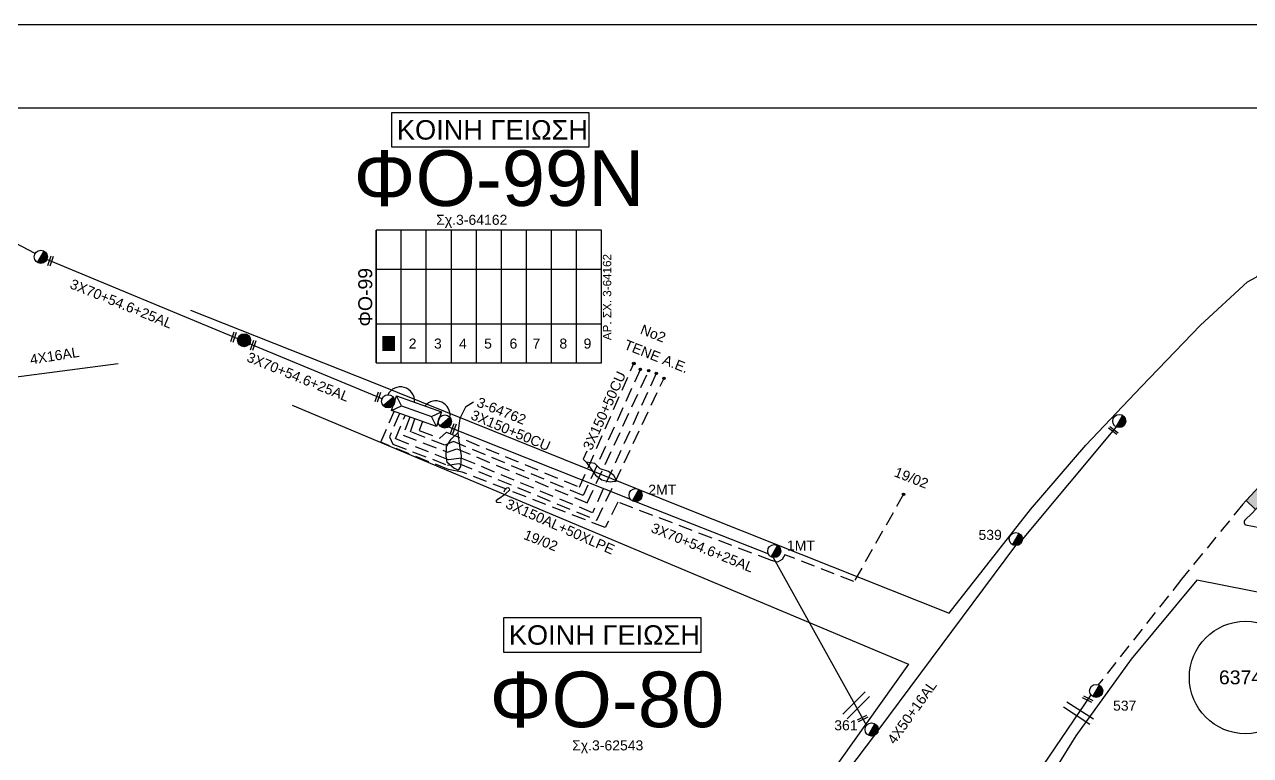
# Model space of a CAD drawing. Header units: millimetres. Extents: x 5016 to 7282, y 2879 to 3911.
# Drawn here: x 5127.7 to 5348.2, y 3773.5 to 3905 of the extents above; entities that cross this region are included whole.
import ezdxf
from ezdxf.enums import TextEntityAlignment as Align

# ---------------------------------------------------------------- set-up
doc = ezdxf.new("R2010")
doc.units = ezdxf.units.MM
doc.linetypes.add('DASHED', pattern=[19.05, 12.7, -6.35])
for name, color, linetype in [('Link Box 4 Διευθύνσεων', 7, 'Continuous'), ('Άγνωστα', 7, 'Continuous'), ('Ασφαλειοκιβώτια Χ.Τ 9 αναχωρήσεων', 7, 'Continuous'), ('Γυμνά εναέρια ΧΤ και ΦΟΠ (3Φ)   4x50+16AL', 7, 'Continuous'), ('Εναέρια παροχή ΧΤ 4x16', 7, 'SYN_LINE'), ('Επιγραφές - Σχήματα', 7, 'Continuous'), ('Καλώδια ΧΤ   3x150+50CU', 7, 'DASHED'), ('Καλώδια ΧΤ   3x150AL+50XLPE', 7, 'DASHED'), ('Μηχανική τομή', 7, 'Continuous'), ('Στύλος Ξύλινος', 7, 'Continuous'), ('Στύλος Ξύλινος @ 1', 7, 'Continuous'), ('Στύλος ΦΜ', 7, 'Continuous'), ('Στύλος ΦΜ @ 1', 7, 'Continuous'), ('Συνδέσεις', 7, 'Continuous'), ('Συνεστραμμένα ΧΤ   3x70+54.6+25 AL', 7, 'SYN_LINE'), ('Τομή', 7, 'Continuous'), ('Υποσταθμός εναέριος 2 στύλων', 7, 'Continuous'), ('Υποσταθμός πόλεως', 7, 'Continuous'), ('Υπόβαθρο ΔΕΗ', 7, 'Continuous')]:
    doc.layers.add(name, color=color, linetype=linetype)
doc.styles.get("Standard").update_dxf_attribs({"font": 'ARIAL.TTF'})
doc.linetypes.add('SYN_LINE', pattern='A,0.5,-0.0001,["/\\/\\/\\/",Standard,S=0.1,R=0,X=0,Y=-0.05],-0.25', length=0.7501)

# ---------------------------------------------------------------- blocks, each defined once
blk = doc.blocks.new('ΥΠΑΡΧΩΝ ΤΣΙΜΕΝΤΕΝΙΟΣ ΣΤΥΛΟΣ')
at = {"layer": 'Στύλος ΦΜ'}
blk.add_hatch(color=7, dxfattribs=at).paths.add_polyline_path([(-1.29, -2.28, 0.574793), (2.62, 0, 0.268822), (1.3, 2.27)])
at = {"layer": 'Στύλος ΦΜ', "color": 7}
blk.add_line((-1.29, -2.28), (1.3, 2.27), dxfattribs=at)
blk.add_circle((0, 0), 2.62, dxfattribs=at)
at = {"layer": 'Στύλος ΦΜ', "flags": 4}
for tag, p in [('ΑΡΙΘΜΟΣ', (-4.68, 8.05)), ('ΤΥΠΟΣ', (-4.91, 3.03))]:
    blk.add_attdef(tag, p, '', height=4, dxfattribs=at)
blk = doc.blocks.new('ΥΠΑΡΧΩΝ ΞΥΛΙΝΟΣ ΣΤΥΛΟΣ')
at = {"layer": 'Στύλος Ξύλινος'}
h = blk.add_hatch(color=7, dxfattribs=at)
h.paths.add_polyline_path([(-2.62, 0, 0.270008), (-1.29, -2.28), (1.3, 2.27, 0.576266)])
h.paths.add_polyline_path([(-1.29, -2.28, 0.574793), (2.62, 0, 0.268822), (1.3, 2.27)])
at = {"layer": 'Στύλος Ξύλινος', "color": 7}
blk.add_line((-1.29, -2.28), (1.3, 2.27), dxfattribs=at)
blk.add_circle((0, 0), 2.62, dxfattribs=at)
at = {"layer": 'Στύλος Ξύλινος', "flags": 4}
for tag, p in [('ΑΡΙΘΜΟΣ', (-4.91, 8.6)), ('ΤΥΠΟΣ', (-4.85, 3.39))]:
    blk.add_attdef(tag, p, '', height=4, dxfattribs=at)
blk = doc.blocks.new('ΥΠΟΣΤΑΘΜΟΣ ΕΝΑΕΡΙΟΣ ΕΠΙ 2 ΣΤΥΛΩΝ')
at = {"layer": 'Υποσταθμός εναέριος 2 στύλων', "linetype": 'Continuous'}
for points in [[(-11.97, -2.11, 0.574793), (-8.45, -0.07, 0.268822), (-9.64, 1.98)], [(9.68, -2.15, 0.574793), (13.19, -0.1, 0.268822), (12.01, 1.95)]]:
    blk.add_hatch(color=256, dxfattribs=at).paths.add_polyline_path(points)
for p, q in [((-11.97, -2.11), (-9.64, 1.98)), ((9.68, -2.15), (12.01, 1.95))]:
    blk.add_line(p, q, dxfattribs=at)
for centre in [(-10.81, -0.07), (10.84, -0.1)]:
    blk.add_circle(centre, 2.36, dxfattribs=at)
at = {"layer": 'Υποσταθμός πόλεως', "linetype": 'Continuous', "ltscale": 40}
blk.add_lwpolyline([(-8.57, 2.82), (8.57, 2.82), (8.57, -2.82), (-8.57, -2.82)], close=True, dxfattribs=at)
for points in [[(-5.75, 0), (-8.57, 2.82)], [(-8.57, -2.82), (-5.75, 0)], [(-5.75, 0), (5.75, 0)], [(5.75, 0), (8.57, 2.82)], [(8.57, -2.82), (5.75, 0)]]:
    blk.add_lwpolyline(points, dxfattribs=at)
at = {"layer": 'Υποσταθμός εναέριος 2 στύλων', "ltscale": 40, "flags": 1}
for tag, p in [('ΜΕΤΑΣΧΗΜΑΤΙΣΜΟΣ', (14.09, 2.51)), ('ΙΣΧΥΣ', (14.07, -0.28)), ('ΑΡΙΘΜΟΣ', (14.19, -3))]:
    blk.add_attdef(tag, p, '', height=1.8, dxfattribs=at)
blk = doc.blocks.new('LINK BOX 4 ΑΝΑΧΩΡΗΣΕΩΝ')
at = {"layer": 'Link Box 4 Διευθύνσεων', "ltscale": 40}
blk.add_hatch(color=256, dxfattribs=at).paths.add_polyline_path([(-3.54, 0), (-3.54, -4.67), (3.54, -4.67), (3.54, 0)])
for p, q in [((-3.54, 0), (-5.33, 0)), ((5.33, 0), (3.54, 0)), ((-3.54, -4.67), (-5.33, -4.67)), ((5.33, -4.67), (3.54, -4.67))]:
    blk.add_line(p, q, dxfattribs=at)
blk.add_lwpolyline([(-3.54, -4.67), (-3.54, 0), (3.54, 0), (3.54, -4.67)], close=True, dxfattribs=at)
blk = doc.blocks.new('ΜΗΧΑΝΙΚΗ ΤΟΜΗ')
at = {"layer": 'Μηχανική τομή', "ltscale": 40}
for p, q in [((-1.89, 0.78), (1.89, 0.78)), ((1.89, 0), (-1.89, 0))]:
    blk.add_line(p, q, dxfattribs=at)
blk = doc.blocks.new('ΤΟΜΗ')
at = {"layer": 'Τομή', "ltscale": 40}
for p, q in [((-5.68, 0), (5.68, 0)), ((5.68, -2.33), (-5.68, -2.33))]:
    blk.add_line(p, q, dxfattribs=at)
blk = doc.blocks.new('_ΣΥΝΔΕΣΗ')
at = {"layer": 'Συνδέσεις', "linetype": 'SYN_LINE', "ltscale": 40}
blk.add_hatch(color=256, dxfattribs=at).paths.add_polyline_path([(0.5, -0.01, 1), (-0.5, -0.01, 1)])
at = {"layer": 'Συνδέσεις'}
blk.add_circle((0, -0.01), 0.5, dxfattribs=at)
blk = doc.blocks.new('ΑΣΦΑΛΕΙΟΚΙΒΩΤΙΟ ΥΠΟΣΤΑΘΜΟΥ 9 ΑΝΑΧΩΡΗΣΕΩΝ')
at = {"layer": 'Ασφαλειοκιβώτια Χ.Τ 9 αναχωρήσεων', "ltscale": 40}
for p, q in [((-23.8, 40.36), (24.02, 40.36)), ((-9.72, 40.36), (-9.72, -40.64)), ((9.94, 40.36), (9.94, -40.64)), ((-23.8, 31.36), (24.02, 31.36)), ((-23.8, 22.36), (24.02, 22.36)), ((-23.8, 13.36), (24.02, 13.36)), ((-23.8, 4.36), (24.02, 4.36)), ((-23.8, -4.64), (24.02, -4.64)), ((-23.8, -13.64), (24.02, -13.64)), ((-23.8, -22.64), (24.02, -22.64)), ((-23.8, -31.64), (24.02, -31.64))]:
    blk.add_line(p, q, dxfattribs=at)
at = {"layer": 'Ασφαλειοκιβώτια Χ.Τ 9 αναχωρήσεων'}
blk.add_lwpolyline([(-23.8, -40.64), (24.02, -40.64), (24.02, 40.36), (-23.8, 40.36)], close=True, dxfattribs=at)
for s, p in [('1', (-18.61, 37.24)), ('2', (-18.61, 28.67)), ('3', (-18.61, 19.6)), ('4', (-18.61, 10.58)), ('5', (-18.61, 1.57)), ('6', (-18.61, -7.57)), ('7', (-18.61, -15.81)), ('8', (-18.61, -25.5)), ('9', (-18.61, -34.19))]:
    blk.add_text(s, height=3.6, rotation=270, dxfattribs=at).set_placement(p)
at = {"layer": 'Ασφαλειοκιβώτια Χ.Τ 9 αναχωρήσεων', "ltscale": 40}
for tag, height, p in [('ΟΝΟΜΑ', 5, (-0.16, 44.31)), ('ΚΕΙΜΕΝΟ 1', 2, (17.06, 35.59)), ('ΚΕΙΜΕΝΟ 2', 2, (17.06, 26.88)), ('ΚΕΙΜΕΝΟ 3', 2, (17.06, 17.69)), ('ΚΕΙΜΕΝΟ 4', 2, (17.06, 8.71)), ('ΚΕΙΜΕΝΟ 5', 2, (17.06, -0.13)), ('ΚΕΙΜΕΝΟ 6', 2, (17.06, -9.05)), ('ΚΕΙΜΕΝΟ 7', 2, (17.06, -18.13)), ('ΚΕΙΜΕΝΟ 8', 2, (17.06, -26.85)), ('ΚΕΙΜΕΝΟ 9', 2, (17.06, -35.99)), ('ΣΧ', 2, (-0.1, -42.64))]:
    blk.add_attdef(tag, text='', height=height, dxfattribs=at).set_placement(p, align=Align.MIDDLE_CENTER)

msp = doc.modelspace()

# ---------------------------------------------------------------- hatches: boundary and pattern name
at = {"layer": 'Επιγραφές - Σχήματα', "lineweight": -3}
h = msp.add_hatch(color=133, dxfattribs=at)
h.dxf.hatch_style = 1
h.paths.add_polyline_path([(5192.08, 3846.22), (5194.38, 3846.22), (5194.38, 3848.93), (5192.08, 3848.93)])
h = msp.add_hatch(color=5, dxfattribs=at)
h.dxf.hatch_style = 1
h.paths.add_polyline_path([(5192.08, 3846.22), (5194.38, 3846.22), (5194.38, 3848.93), (5192.08, 3848.93)])
h = msp.add_hatch(color=2, dxfattribs=at)
h.dxf.hatch_style = 1
h.paths.add_polyline_path([(5192.08, 3846.22), (5194.38, 3846.22), (5194.38, 3848.93), (5192.08, 3848.93)])
h = msp.add_hatch(color=6, dxfattribs=at)
h.dxf.hatch_style = 1
h.paths.add_polyline_path([(5192.08, 3846.22), (5194.38, 3846.22), (5194.38, 3848.93), (5192.08, 3848.93)])
h = msp.add_hatch(color=1, dxfattribs=at)
h.dxf.hatch_style = 1
h.paths.add_polyline_path([(5192.08, 3846.22), (5194.38, 3846.22), (5194.38, 3848.93), (5192.08, 3848.93)])
h = msp.add_hatch(color=30, dxfattribs=at)
h.dxf.hatch_style = 1
h.paths.add_polyline_path([(5192.08, 3846.22), (5194.38, 3846.22), (5194.38, 3848.93), (5192.08, 3848.93)])
h = msp.add_hatch(color=173, dxfattribs=at)
h.dxf.hatch_style = 1
h.paths.add_polyline_path([(5192.08, 3846.22), (5194.38, 3846.22), (5194.38, 3848.93), (5192.08, 3848.93)])
h = msp.add_hatch(color=85, dxfattribs=at)
h.dxf.hatch_style = 1
h.paths.add_polyline_path([(5192.08, 3846.22), (5194.38, 3846.22), (5194.38, 3848.93), (5192.08, 3848.93)])

# ---------------------------------------------------------------- linework, layer by layer
at = {"layer": 'Άγνωστα', "color": 62, "linetype": 'DASHED', "lineweight": -3, "ltscale": 0.2}
msp.add_lwpolyline([(5348.46, 3817.07), (5347.15, 3815.81, 0.505425), (5347.26, 3814.99), (5363.41, 3811.86), (5361.24, 3801.74), (5413.66, 3791.09)], format="xyb", dxfattribs=at)
at = {"layer": 'Γυμνά εναέρια ΧΤ και ΦΟΠ (3Φ)   4x50+16AL', "color": 30, "lineweight": -3}
for points in [[(5307.14, 3812.34), (5324.05, 3832.58)], [(5281.2, 3777.96), (5305.97, 3811.24)], [(5261.91, 3752.43), (5280.6, 3777.13)]]:
    msp.add_lwpolyline(points, dxfattribs=at)
at = {"layer": 'Γυμνά εναέρια ΧΤ και ΦΟΠ (3Φ)   4x50+16AL', "color": 133, "lineweight": -3}
msp.add_lwpolyline([(5319.45, 3784.42), (5306.64, 3765.52)], dxfattribs=at)
at = {"layer": 'Εναέρια παροχή ΧΤ 4x16', "color": 1, "lineweight": -3, "ltscale": 20}
msp.add_lwpolyline([(5125.84, 3841.53), (5144.61, 3844)], dxfattribs=at)
at = {"layer": 'Επιγραφές - Σχήματα', "lineweight": -3}
for points in [[(5015.89, 3904.96), (7057.63, 3904.96), (7057.63, 2878.51), (5015.89, 2878.51)], [(5030.89, 3889.96), (7042.63, 3889.96), (7042.63, 2893.51), (5030.89, 2893.51)]]:
    msp.add_lwpolyline(points, close=True, dxfattribs=at)
at = {"layer": 'Επιγραφές - Σχήματα', "color": 190, "lineweight": -3}
for points in [[(5193.73, 3882.93), (5229.24, 3882.93), (5229.24, 3889.1), (5193.73, 3889.1)], [(5213.86, 3792.08), (5249.37, 3792.08), (5249.37, 3798.26), (5213.86, 3798.26)]]:
    msp.add_lwpolyline(points, close=True, dxfattribs=at)
at = {"layer": 'Επιγραφές - Σχήματα', "lineweight": -3}
for points in [[(5208.45, 3837.01), (5207, 3836.14), (5206.03, 3834.12), (5205.62, 3831.51), (5205.83, 3830.1), (5206.03, 3828.74), (5206.24, 3827.43), (5206.1, 3825.44), (5205.69, 3824.81), (5204.92, 3825.18), (5203.76, 3826.2), (5203.55, 3827.38), (5203.6, 3829.05), (5204.46, 3830.39), (5205.62, 3831.51)], [(5228.84, 3828.23), (5228.17, 3826.81), (5228.71, 3826.22), (5230.4, 3823.88), (5231.55, 3823.05), (5233.06, 3822.71), (5234.26, 3822.9), (5233.69, 3823.86), (5232.72, 3824.54), (5231.23, 3825.07), (5230.27, 3826.02), (5228.71, 3826.22)], [(5213.43, 3818.94), (5212.74, 3818.97), (5212.53, 3819.21), (5212.85, 3819.59), (5214.21, 3820.57), (5215.01, 3821.29), (5214.79, 3821.64), (5214.4, 3821.56), (5214.01, 3821.2), (5213.92, 3820.87)]]:
    msp.add_lwpolyline(points, dxfattribs=at)
msp.add_circle((5347.28, 3787.51), 10.12, dxfattribs=at)
at = {"layer": 'Καλώδια ΧΤ   3x150+50CU', "color": 1, "lineweight": -3, "ltscale": 0.2}
msp.add_lwpolyline([(5199.31, 3833.54), (5198.7, 3831.91), (5202.42, 3830.56), (5203.61, 3831.63), (5227.53, 3821.74), (5237.29, 3844)], dxfattribs=at)
at = {"layer": 'Καλώδια ΧΤ   3x150+50CU', "color": 30, "lineweight": -3, "ltscale": 0.2}
msp.add_lwpolyline([(5241.32, 3842.21), (5229.84, 3817.15), (5206.32, 3826.94), (5203.94, 3826.69), (5194.42, 3830.44), (5196.16, 3834.66)], dxfattribs=at)
at = {"layer": 'Καλώδια ΧΤ   3x150+50CU', "color": 2, "lineweight": -3, "ltscale": 0.2}
msp.add_lwpolyline([(5197, 3834.36), (5195.81, 3831.07), (5203.79, 3828.05), (5205.49, 3828.64), (5228.92, 3818.92), (5239.97, 3842.71)], dxfattribs=at)
at = {"layer": 'Καλώδια ΧΤ   3x150+50CU', "color": 6, "lineweight": -3, "ltscale": 0.2}
msp.add_lwpolyline([(5238.46, 3842.94), (5228.19, 3820.23), (5204.84, 3829.96), (5203.31, 3829.3), (5197.13, 3831.72), (5197.92, 3834.04)], dxfattribs=at)
at = {"layer": 'Καλώδια ΧΤ   3x150+50CU', "color": 173, "lineweight": -3, "ltscale": 0.2}
msp.add_lwpolyline([(5195.17, 3835.01), (5193.36, 3830.79), (5193.97, 3829.5), (5203.78, 3825.72), (5205.81, 3826.01), (5230.65, 3815.8), (5242.72, 3841.33)], dxfattribs=at)
at = {"layer": 'Καλώδια ΧΤ   3x150AL+50XLPE', "color": 85, "lineweight": -3, "ltscale": 0.2}
msp.add_lwpolyline([(5285.78, 3820.46), (5276.87, 3804.76), (5264.46, 3809.6), (5263.98, 3808.72), (5263.11, 3808.27), (5262.05, 3808.53), (5234.43, 3819.04), (5232.13, 3814.48), (5206.43, 3824.45), (5203.98, 3824.9), (5191.79, 3829.83), (5194.23, 3835.34)], dxfattribs=at)
at = {"layer": 'Καλώδια ΧΤ   3x150AL+50XLPE', "color": 62, "lineweight": -3, "ltscale": 0.2}
msp.add_lwpolyline([(5346.76, 3818.67), (5335.76, 3805.17), (5320.77, 3786.22)], dxfattribs=at)
at = {"layer": 'Συνεστραμμένα ΧΤ   3x70+54.6+25 AL', "color": 133, "lineweight": -3, "ltscale": 20}
for points in [[(5129.68, 3863.8), (5112.06, 3872.98)], [(5166.08, 3848.45), (5131.75, 3862.7)], [(5192.04, 3837.66), (5168.21, 3847.53)]]:
    msp.add_lwpolyline(points, dxfattribs=at)
at = {"layer": 'Συνεστραμμένα ΧΤ   3x70+54.6+25 AL', "color": 5, "lineweight": -3, "ltscale": 20}
for points in [[(5203.98, 3832.59), (5236.7, 3819.56)], [(5237.71, 3819.13), (5261.49, 3809.73)], [(5262.36, 3809.09), (5279.09, 3778.87)]]:
    msp.add_lwpolyline(points, dxfattribs=at)
at = {"layer": 'Συνεστραμμένα ΧΤ   3x70+54.6+25 AL', "color": 133, "lineweight": -3, "ltscale": 20}
msp.add_arc((5195.33, 3837.25), 2.53, 355.3477, 153.77, dxfattribs=at)
at = {"layer": 'Συνεστραμμένα ΧΤ   3x70+54.6+25 AL', "color": 5, "lineweight": -3, "ltscale": 20}
msp.add_arc((5201.68, 3834.7), 2.56, 351.8609, 139.0028, dxfattribs=at)
at = {"layer": 'Υπόβαθρο ΔΕΗ', "lineweight": -3}
msp.add_lwpolyline([(5157.58, 3853.6), (5190.41, 3840.6), (5246.21, 3818.11), (5293.96, 3799.1), (5308.63, 3817.74), (5318.54, 3829.27), (5328.47, 3839.79), (5339.18, 3850.89), (5347.6, 3858.66), (5349.2, 3859.54), (5354.92, 3865.25), (5361.88, 3873.94), (5367.34, 3881.45), (5369.86, 3885.69)], dxfattribs=at)
msp.add_lwpolyline([(5175.87, 3836.48), (5286.69, 3789.9), (5266.83, 3762.05), (5256.44, 3746.5), (5245.52, 3727.95, -0.586041), (5231.36, 3725.51), (5216.49, 3741.1)], format="xyb", dxfattribs=at)
msp.add_lwpolyline([(5524.09, 3703.61), (5533.76, 3769.53), (5493.57, 3775.93), (5441.86, 3784.51), (5441.86, 3784.51), (5411.01, 3790.51), (5352.77, 3802.17), (5338.51, 3805), (5326.7, 3790.78), (5316.76, 3777.01), (5309.9, 3765.98), (5305.09, 3756.62), (5317.13, 3753.47), (5371.75, 3739.38), (5447.4, 3720.97), (5457.92, 3718.6), (5524.09, 3703.61)], close=True, dxfattribs=at)

# ---------------------------------------------------------------- block references
at = {"layer": 'Link Box 4 Διευθύνσεων', "lineweight": -3, "xscale": 0.4999999999999488, "yscale": 0.4999999999999488, "zscale": 0.4999999999999488, "rotation": 46.75879397338471}
msp.add_blockref('LINK BOX 4 ΑΝΑΧΩΡΗΣΕΩΝ', (5348.58, 3820.61), dxfattribs=at)
at = {"layer": 'Ασφαλειοκιβώτια Χ.Τ 9 αναχωρήσεων', "lineweight": -3}
ref = msp.add_blockref('ΑΣΦΑΛΕΙΟΚΙΒΩΤΙΟ ΥΠΟΣΤΑΘΜΟΥ 9 ΑΝΑΧΩΡΗΣΕΩΝ', (5211.16, 3855.98), dxfattribs=dict(at, xscale=0.5, yscale=0.5, zscale=0.5, rotation=90))
ref.add_attrib('ΟΝΟΜΑ', 'ΦΟ-99', dxfattribs={"ltscale": 40, "height": 2.5, "rotation": 90}).set_placement((5189, 3855.9), align=Align.MIDDLE_CENTER)
ref.add_attrib('ΣΧ', 'ΑΡ. ΣΧ. 3-64162', dxfattribs={"ltscale": 40, "height": 1.5, "rotation": 90}).set_placement((5232.48, 3855.93), align=Align.MIDDLE_CENTER)
at = {"layer": 'Μηχανική τομή', "lineweight": -3}
for p, xscale, yscale, zscale, rotation in [((5132.59, 3862.36), 0.49999999999996, 0.49999999999996, 0.49999999999996, 70.83413847928409), ((5165.51, 3848.68), 0.49999999999996, 0.49999999999996, 0.49999999999996, 70.83413847928409), ((5169.04, 3847.19), 0.49999999999996, 0.49999999999996, 0.49999999999996, 70.83413847928409), ((5191.46, 3837.9), 0.49999999999996, 0.49999999999996, 0.49999999999996, 70.83413847928409), ((5205.02, 3832.18), 0.49999999999996, 0.49999999999996, 0.49999999999996, 70.83413847928409), ((5323.39, 3831.79), 0.5000000000001195, 0.5000000000001195, 0.5000000000001195, 322.0389958531547), ((5318.79, 3783.44), 0.500000000000032, 0.500000000000032, 0.500000000000032, 334.6600295682425), ((5278.49, 3779.96), 0.4999999999999762, 0.4999999999999762, 0.4999999999999762, 26.85890224649029)]:
    msp.add_blockref('ΜΗΧΑΝΙΚΗ ΤΟΜΗ', p, dxfattribs=dict(at, xscale=xscale, yscale=yscale, zscale=zscale, rotation=rotation))
at = {"layer": 'Στύλος Ξύλινος @ 1', "lineweight": -3, "ltscale": 40, "xscale": 0.4499999999998181, "yscale": 0.4499999999998181, "zscale": 0.4499999999998181}
msp.add_blockref('ΥΠΑΡΧΩΝ ΞΥΛΙΝΟΣ ΣΤΥΛΟΣ', (5167.22, 3848.17), dxfattribs=at)
at = {"layer": 'Στύλος ΦΜ @ 1', "lineweight": -3, "ltscale": 40, "xscale": 0.4499999999998181, "yscale": 0.4499999999998181, "zscale": 0.4499999999998181}
for p in [(5130.67, 3863.18), (5324.56, 3833.64)]:
    msp.add_blockref('ΥΠΑΡΧΩΝ ΤΣΙΜΕΝΤΕΝΙΟΣ ΣΤΥΛΟΣ', p, dxfattribs=at)
at = {"layer": 'Στύλος ΦΜ @ 1', "lineweight": -3, "ltscale": 40}
ref = msp.add_blockref('ΥΠΑΡΧΩΝ ΤΣΙΜΕΝΤΕΝΙΟΣ ΣΤΥΛΟΣ', (5237.61, 3820.3), dxfattribs=dict(at, xscale=0.4499999999998181, yscale=0.4499999999998181, zscale=0.4499999999998181))
ref.add_attrib('ΤΥΠΟΣ', '2MT', (5239.89, 3820.39), dxfattribs={"layer": 'Στύλος ΦΜ', "height": 1.8, "flags": 4})
ref = msp.add_blockref('ΥΠΑΡΧΩΝ ΤΣΙΜΕΝΤΕΝΙΟΣ ΣΤΥΛΟΣ', (5305.96, 3812.41), dxfattribs=dict(at, xscale=0.4499999999998181, yscale=0.4499999999998181, zscale=0.4499999999998181))
ref.add_attrib('ΤΥΠΟΣ', '539', (5299.25, 3812.27), dxfattribs={"layer": 'Στύλος ΦΜ', "height": 1.8, "flags": 4})
ref = msp.add_blockref('ΥΠΑΡΧΩΝ ΤΣΙΜΕΝΤΕΝΙΟΣ ΣΤΥΛΟΣ', (5262.54, 3810.25), dxfattribs=dict(at, xscale=0.4499999999998181, yscale=0.4499999999998181, zscale=0.4499999999998181))
ref.add_attrib('ΤΥΠΟΣ', '1MT', (5264.82, 3810.35), dxfattribs={"layer": 'Στύλος ΦΜ', "height": 1.8, "flags": 4})
ref = msp.add_blockref('ΥΠΑΡΧΩΝ ΤΣΙΜΕΝΤΕΝΙΟΣ ΣΤΥΛΟΣ', (5320.41, 3785.1), dxfattribs=dict(at, xscale=0.4499999999998181, yscale=0.4499999999998181, zscale=0.4499999999998181))
ref.add_attrib('ΤΥΠΟΣ', '537', (5323.44, 3781.55), dxfattribs={"layer": 'Στύλος ΦΜ', "height": 1.8, "flags": 4})
ref = msp.add_blockref('ΥΠΑΡΧΩΝ ΤΣΙΜΕΝΤΕΝΙΟΣ ΣΤΥΛΟΣ', (5280.04, 3778.16), dxfattribs=dict(at, xscale=0.4499999999998181, yscale=0.4499999999998181, zscale=0.4499999999998181))
ref.add_attrib('ΤΥΠΟΣ', '361', (5273.32, 3778.02), dxfattribs={"layer": 'Στύλος ΦΜ', "height": 1.8, "flags": 4})
at = {"layer": 'Συνδέσεις', "lineweight": -3, "xscale": 0.4499999999998181, "yscale": 0.4499999999998181, "zscale": 0.4499999999998181}
for p in [(5237.29, 3844), (5238.46, 3842.94), (5239.97, 3842.71), (5241.32, 3842.21), (5242.72, 3841.33), (5285.78, 3820.46)]:
    msp.add_blockref('_ΣΥΝΔΕΣΗ', p, dxfattribs=at)
at = {"layer": 'Τομή', "lineweight": -3}
for p, xscale, yscale, zscale, rotation in [((5276.85, 3782.93), 0.5000000000000601, 0.5000000000000601, 0.5000000000000601, 44.98415109764792), ((5317.54, 3781.6), 0.5000000000000634, 0.5000000000000634, 0.5000000000000634, 326.9056973139116)]:
    msp.add_blockref('ΤΟΜΗ', p, dxfattribs=dict(at, xscale=xscale, yscale=yscale, zscale=zscale, rotation=rotation))
at = {"layer": 'Υποσταθμός εναέριος 2 στύλων', "lineweight": -3, "xscale": 0.5000000000000302, "yscale": 0.5000000000000302, "zscale": 0.5000000000000302, "rotation": 340.5178256999772}
msp.add_blockref('ΥΠΟΣΤΑΘΜΟΣ ΕΝΑΕΡΙΟΣ ΕΠΙ 2 ΣΤΥΛΩΝ', (5198.22, 3835.42), dxfattribs=at)

# ---------------------------------------------------------------- texts
at = {"layer": 'Γυμνά εναέρια ΧΤ και ΦΟΠ (3Φ)   4x50+16AL', "color": 7, "lineweight": -3, "insert": (5282.72, 3776.4), "char_height": 1.8, "width": 168.3718, "attachment_point": 1, "rotation": 54.5217}
msp.add_mtext('4X50+16AL', dxfattribs=at)
at = {"layer": 'Εναέρια παροχή ΧΤ 4x16', "color": 7, "lineweight": -3, "insert": (5128.6, 3845.57), "char_height": 1.8, "width": 168.3718, "attachment_point": 1, "rotation": 9.0853}
msp.add_mtext('4X16AL', dxfattribs=at)
at = {"layer": 'Επιγραφές - Σχήματα', "color": 190, "lineweight": -3, "char_height": 3.5, "width": 35.1311, "attachment_point": 1}
for insert in [(5194.69, 3887.76), (5214.81, 3796.91)]:
    msp.add_mtext('KOINH ΓΕΙΩΣΗ', dxfattribs=dict(at, insert=insert))
at = {"layer": 'Επιγραφές - Σχήματα', "color": 7, "lineweight": -3, "attachment_point": 1}
for s, insert, char_height, width in [('ΦΟ-99Ν', (5186.89, 3882.32), 10, 168.3718), ('Σχ.3-64162', (5201.75, 3870.73), 1.8, 19.2276), ('ΦΟ-80', (5211.34, 3788.57), 10, 168.3718), ('Σχ.3-62543', (5226.2, 3776.2), 1.8, 14.479)]:
    msp.add_mtext(s, dxfattribs=dict(at, insert=insert, char_height=char_height, width=width))
at = {"layer": 'Επιγραφές - Σχήματα', "color": 7, "lineweight": -3, "char_height": 1.8, "width": 168.3718, "attachment_point": 1, "rotation": 338.456}
for s, insert in [('No2', (5238.95, 3851.08)), ('ΤΕΝΕ Α.Ε.', (5236.03, 3848.34)), ('3-64762', (5209.54, 3837.99)), ('19/02', (5284.6, 3825.42)), ('19/02', (5217.98, 3814.15))]:
    msp.add_mtext(s, dxfattribs=dict(at, insert=insert))
at = {"layer": 'Επιγραφές - Σχήματα', "lineweight": -3, "insert": (5342.48, 3788.79), "char_height": 2.5, "width": 6.05, "attachment_point": 1}
msp.add_mtext('63742', dxfattribs=at)
at = {"layer": 'Καλώδια ΧΤ   3x150+50CU', "color": 7, "lineweight": -3, "char_height": 1.8, "width": 168.3718, "attachment_point": 1}
for insert, rotation in [((5228.05, 3828.97), 65.6835), ((5208.51, 3835.71), 337.2378)]:
    msp.add_mtext('3X150+50CU', dxfattribs=dict(at, insert=insert, rotation=rotation))
at = {"layer": 'Καλώδια ΧΤ   3x150AL+50XLPE', "color": 7, "lineweight": -3, "insert": (5224.05, 3814.64), "char_height": 1.8, "width": 27.8484, "attachment_point": 5, "rotation": 336.146}
msp.add_mtext('3X150AL+50XLPE', dxfattribs=at)
at = {"layer": 'Συνεστραμμένα ΧΤ   3x70+54.6+25 AL', "color": 7, "lineweight": -3, "char_height": 1.8, "width": 168.3718, "attachment_point": 1, "rotation": 337.9109}
for insert in [(5136.42, 3859.26), (5168.21, 3846.1), (5240.9, 3815.39)]:
    msp.add_mtext('3X70+54.6+25AL', dxfattribs=dict(at, insert=insert))

doc.saveas('drawing.dxf')
